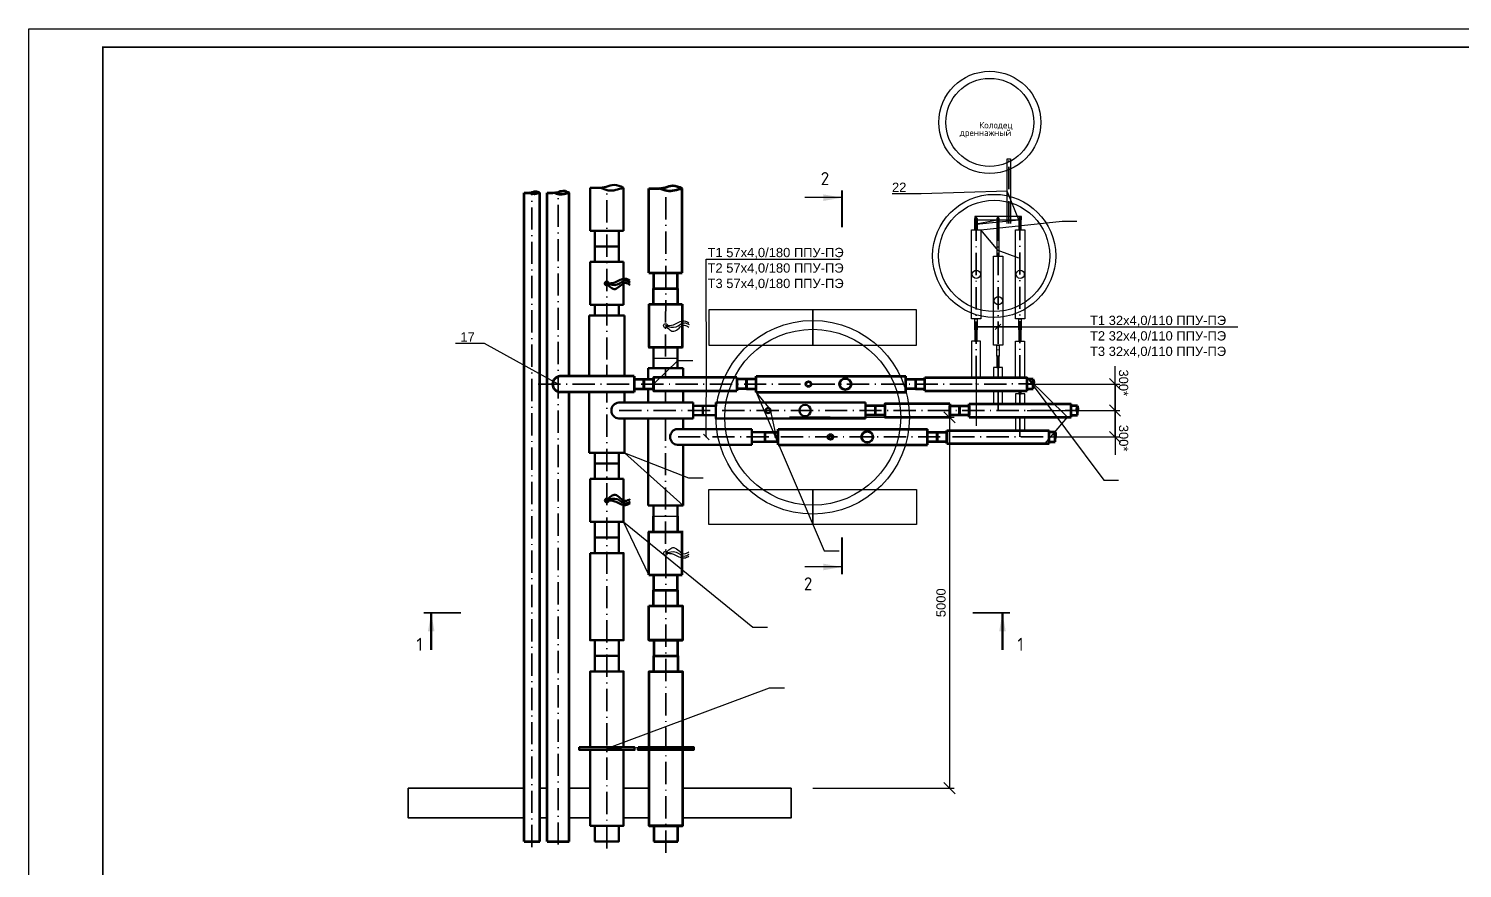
# Model space of a CAD drawing. Header units: millimetres. Extents: x 1990 to 8783, y 397 to 3825.
# Drawn here: x 3508 to 3894.8, y 2533.5 to 2759.8 of the extents above; entities that cross this region are included whole.
import ezdxf
from ezdxf import colors
from ezdxf.entities.mleader import LeaderData, LeaderLine
from ezdxf.enums import TextEntityAlignment as Align
from ezdxf.math import Vec2, Vec3

# ---------------------------------------------------------------- set-up
doc = ezdxf.new("R2010")
doc.units = ezdxf.units.MM
doc.linetypes.add('ACAD_ISO10W100', pattern=[18.5, 12, -3, 0.5, -3])
doc.layers.add('Форматы', color=7, linetype='Continuous')
doc.styles.add('-ISOCPEUR-', font='isocpeur.ttf')
doc.styles.add('GOST', font='gost.shx', dxfattribs={"oblique": 15})
doc.styles.add('GOST-2.304_Type-B', font='GOST_Common.ttf')
doc.styles.get("Standard").update_dxf_attribs({"font": 'arial.ttf'})
doc.dimstyles.new('Копия(2) М 1 к 40', dxfattribs={"dimtxt": 3.5, "dimasz": 3, "dimexe": 1.25, "dimexo": 0, "dimgap": 1, "dimtad": 1, "dimdec": 0, "dimlfac": 40, "dimzin": 0, "dimdsep": 46, "dimtxsty": 'GOST', "dimblk": 'OBLIQUE', "dimcen": 5, "dimclrd": 256, "dimclre": 256, "dimclrt": 256, "dimazin": 2, "dimtfac": 1, "dimtdec": 0, "dimtmove": 0, "dimatfit": 3, "dimldrblk": 'NONE', "dimfxl": 1.25, "dimtolj": 1, "dimtzin": 0, "dimlwd": -1, "dimlwe": -1, "dimarcsym": 2})

# ---------------------------------------------------------------- blocks, each defined once
blk = doc.blocks.new('_Oblique')
at = {"color": 0, "linetype": 'ByBlock', "lineweight": -2}
blk.add_line((-0.5, -0.5), (0.5, 0.5), dxfattribs=at)
blk = doc.blocks.new('_None')
blk = doc.blocks.new('*U369')
blk.add_lwpolyline([(0, 123), (594, 123), (594, -297), (0, -297)], close=True)
at = {"const_width": 0.5}
blk.add_lwpolyline([(20, 118), (589, 118), (589, -292), (20, -292)], close=True, dxfattribs=at)
blk.add_attdef('РАЗРАБОТАЛ', text='', height=2.5).set_placement((424.5, -264.22), align=Align.MIDDLE_LEFT)
at = {"flags": 8}
for tag, height, p in [('ДАТА', 2.5, (464.07, -264.4)), ('ЛИСТ', 3, (560.39, -271.92)), ('ЛИСТОВ', 3, (577.89, -271.92))]:
    blk.add_attdef(tag, text='', height=height, dxfattribs=at).set_placement(p, align=Align.MIDDLE_CENTER)
blk.add_attdef('ПРОВЕРИЛ', (424.75, -270.73), '', height=2.5)
at = {"lineweight": 30, "flags": 104}
for tag, p in [('ТЕПЛОВЫЕ_СЕТИ', (504, -269.5)), ('ИМЯ_ЧЕРТЕЖА', (504, -284.5))]:
    blk.add_attdef(tag, text='', height=3, dxfattribs=at).set_placement(p, align=Align.MIDDLE_CENTER)
at = {"style": '-ISOCPEUR-', "flags": 8}
blk.add_attdef('ФОРМАТ', text='', height=3, dxfattribs=at).set_placement((554.97, -294.75), align=Align.MIDDLE_CENTER)
blk = doc.blocks.new('*D435')
at = {"transparency": 16777216}
for p, q in [((3801.1, 2656.92), (3801.09, 2668.84)), ((3783.27, 2656.92), (3802.35, 2656.92)), ((3801.1, 2649.79), (3801.1, 2656.92)), ((3783.27, 2649.78), (3802.35, 2649.79))]:
    blk.add_line(p, q, dxfattribs=at)
at = {"layer": 'Defpoints', "color": 0, "lineweight": 35, "transparency": 16777216}
for p in [(3783.27, 2656.92), (3801.1, 2656.92), (3783.27, 2649.78)]:
    blk.add_point(p, dxfattribs=at)
at = {"transparency": 16777216, "xscale": 3, "yscale": 3, "zscale": 3}
for p, rotation in [((3801.1, 2656.92), 90.01078674585102), ((3801.1, 2649.79), 270.010786745851)]:
    blk.add_blockref('_Oblique', p, dxfattribs=dict(at, rotation=rotation))
at = {"lineweight": 35, "transparency": 16777216, "insert": (3803.37, 2664.38), "char_height": 2.5, "attachment_point": 5, "rotation": 270.0108}
blk.add_mtext('\\A1;300*', dxfattribs=at)
blk = doc.blocks.new('*D436')
at = {"transparency": 16777216}
for p, q in [((3777.35, 2664.03), (3802.35, 2664.03)), ((3801.1, 2664.03), (3801.1, 2656.92)), ((3777.35, 2656.92), (3802.35, 2656.92)), ((3801.1, 2656.92), (3801.1, 2645))]:
    blk.add_line(p, q, dxfattribs=at)
at = {"layer": 'Defpoints', "color": 0, "lineweight": 35, "transparency": 16777216}
for p in [(3777.35, 2664.03), (3801.1, 2656.92), (3777.35, 2656.92)]:
    blk.add_point(p, dxfattribs=at)
at = {"transparency": 16777216, "xscale": 3, "yscale": 3, "zscale": 3}
for p, rotation in [((3801.1, 2664.03), 90.01078674585568), ((3801.1, 2656.92), 270.0107867458557)]:
    blk.add_blockref('_Oblique', p, dxfattribs=dict(at, rotation=rotation))
at = {"lineweight": 35, "transparency": 16777216, "insert": (3803.38, 2649.46), "char_height": 2.5, "attachment_point": 5, "rotation": 270.0108}
blk.add_mtext('\\A1;300*', dxfattribs=at)
blk = doc.blocks.new('*D501')
at = {"transparency": 16777216}
for p, q in [((3719.53, 2655.08), (3757.67, 2655.08)), ((3756.42, 2655.08), (3756.42, 2555.08)), ((3719.53, 2555.08), (3757.67, 2555.08))]:
    blk.add_line(p, q, dxfattribs=at)
at = {"layer": 'Defpoints', "color": 0, "lineweight": 35, "transparency": 16777216}
for p in [(3719.53, 2655.08), (3719.53, 2555.08), (3756.42, 2555.08)]:
    blk.add_point(p, dxfattribs=at)
at = {"transparency": 16777216, "xscale": 3, "yscale": 3, "zscale": 3}
for p, rotation in [((3756.42, 2655.08), 90), ((3756.42, 2555.08), 270)]:
    blk.add_blockref('_Oblique', p, dxfattribs=dict(at, rotation=rotation))
at = {"lineweight": 35, "transparency": 16777216, "insert": (3754.14, 2605.08), "char_height": 2.5, "attachment_point": 5, "rotation": 90}
blk.add_mtext('\\A1;5000', dxfattribs=at)

msp = doc.modelspace()

# ---------------------------------------------------------------- hatches: boundary and pattern name
for points in [[(3727.436, 2714.284), (3722.436, 2715.166), (3722.436, 2713.403)], [(3727.436, 2614.725), (3722.436, 2615.606), (3722.436, 2613.843)]]:
    msp.add_hatch(color=256).paths.add_polyline_path(points, flags=0)
at = {"lineweight": 50}
for points in [[(3616.619, 2602.382), (3617.501, 2597.382), (3615.737, 2597.382)], [(3770.719, 2602.382), (3771.601, 2597.382), (3769.838, 2597.382)]]:
    msp.add_hatch(color=256, dxfattribs=at).paths.add_polyline_path(points, flags=0)

# ---------------------------------------------------------------- linework, layer by layer
at = {"color": 6, "lineweight": 60}
for p, q in [((3641.65, 2540.763), (3641.65, 2715.609)), ((3645.92, 2540.763), (3645.92, 2715.609)), ((3641.65, 2540.763), (3645.92, 2540.763))]:
    msp.add_line(p, q, dxfattribs=at)
at = {"color": 3, "linetype": 'ACAD_ISO10W100', "lineweight": 35, "ltscale": 0.5}
for p, q in [((3643.785, 2539.168), (3643.785, 2715.723)), ((3650.902, 2539.879), (3650.902, 2715.802)), ((3663.998, 2670.614), (3663.998, 2716.321)), ((3679.843, 2671.421), (3679.918, 2716.139)), ((3663.998, 2666.143), (3663.998, 2669.262)), ((3679.843, 2666.143), (3679.843, 2668.456)), ((3663.998, 2538.846), (3663.998, 2661.873)), ((3679.843, 2659.03), (3679.843, 2661.873)), ((3679.915, 2537.692), (3679.843, 2654.76)), ((3683.204, 2649.782), (3784.372, 2649.782))]:
    msp.add_line(p, q, dxfattribs=at)
at = {"color": 4, "lineweight": 60}
for p, q in [((3647.937, 2679.304), (3647.937, 2715.609)), ((3653.867, 2679.304), (3653.867, 2715.609)), ((3647.937, 2540.763), (3647.937, 2679.304)), ((3653.867, 2666.143), (3653.867, 2679.304)), ((3671.401, 2666.143), (3651.353, 2666.143)), ((3671.401, 2666.143), (3671.401, 2661.873)), ((3671.401, 2665.289), (3671.401, 2662.727)), ((3704.278, 2661.894), (3704.278, 2666.164)), ((3704.278, 2666.164), (3744.607, 2666.164)), ((3744.607, 2661.894), (3744.607, 2666.164)), ((3749.821, 2665.803), (3777.348, 2665.803)), ((3777.348, 2662.254), (3777.348, 2665.803)), ((3779.004, 2665.31), (3777.348, 2665.31)), ((3671.401, 2661.873), (3651.353, 2661.873)), ((3653.867, 2540.763), (3653.867, 2661.873)), ((3704.278, 2661.894), (3744.607, 2661.894)), ((3749.821, 2662.254), (3777.348, 2662.254)), ((3777.348, 2662.747), (3779.004, 2662.747)), ((3647.937, 2540.763), (3653.867, 2540.763))]:
    msp.add_line(p, q, dxfattribs=at)
at = {"color": 5, "lineweight": 50}
for p, q in [((3659.475, 2705.358), (3659.475, 2716.958)), ((3668.475, 2705.358), (3668.475, 2716.958)), ((3659.475, 2705.358), (3668.475, 2705.358)), ((3660.725, 2705.358), (3660.725, 2701.158)), ((3667.225, 2701.158), (3667.225, 2705.358)), ((3660.725, 2696.958), (3660.725, 2701.158)), ((3660.725, 2701.158), (3667.225, 2701.158)), ((3660.725, 2701.158), (3667.225, 2701.158)), ((3660.725, 2701.158), (3667.225, 2701.158)), ((3660.725, 2701.158), (3667.225, 2701.158)), ((3667.225, 2701.158), (3667.225, 2696.958)), ((3659.475, 2696.958), (3668.475, 2696.958)), ((3659.475, 2696.958), (3659.475, 2685.358)), ((3668.475, 2696.958), (3668.475, 2685.358)), ((3659.475, 2685.358), (3668.475, 2685.358)), ((3667.237, 2685.358), (3660.76, 2685.358)), ((3660.76, 2682.511), (3660.76, 2685.358)), ((3667.237, 2685.358), (3660.76, 2685.358)), ((3667.237, 2685.358), (3660.76, 2685.358)), ((3667.237, 2685.358), (3660.76, 2685.358)), ((3667.237, 2682.511), (3667.237, 2685.358)), ((3668.743, 2682.511), (3659.254, 2682.511)), ((3659.254, 2682.511), (3659.254, 2666.143)), ((3668.743, 2682.511), (3668.743, 2666.143)), ((3659.254, 2661.873), (3659.254, 2645.504)), ((3668.743, 2661.873), (3668.743, 2659.03)), ((3687.247, 2659.03), (3667.198, 2659.03)), ((3687.247, 2659.03), (3687.247, 2654.76)), ((3687.247, 2658.176), (3687.247, 2655.614)), ((3687.247, 2658.176), (3693.412, 2658.176)), ((3693.412, 2654.76), (3693.412, 2659.03)), ((3693.412, 2659.03), (3733.741, 2659.03)), ((3733.741, 2654.76), (3733.741, 2659.03)), ((3687.247, 2654.76), (3667.198, 2654.76)), ((3668.743, 2654.76), (3668.743, 2645.504)), ((3693.412, 2655.614), (3687.247, 2655.614)), ((3693.412, 2654.76), (3733.741, 2654.76)), ((3668.743, 2645.504), (3659.254, 2645.504)), ((3660.76, 2645.504), (3660.76, 2642.657)), ((3667.237, 2645.504), (3667.237, 2642.657)), ((3660.747, 2638.457), (3660.747, 2642.657)), ((3660.747, 2642.657), (3667.247, 2642.657)), ((3667.237, 2642.657), (3660.76, 2642.657)), ((3667.237, 2642.657), (3660.76, 2642.657)), ((3667.237, 2642.657), (3660.76, 2642.657)), ((3667.237, 2642.657), (3660.76, 2642.657)), ((3667.237, 2642.657), (3660.76, 2642.657)), ((3667.237, 2642.657), (3660.76, 2642.657)), ((3667.247, 2642.657), (3667.247, 2638.457)), ((3659.497, 2638.457), (3668.497, 2638.457)), ((3659.497, 2626.857), (3659.497, 2638.457)), ((3667.259, 2638.457), (3660.783, 2638.457)), ((3667.259, 2638.457), (3660.783, 2638.457)), ((3667.259, 2638.457), (3660.783, 2638.457)), ((3667.259, 2638.457), (3660.783, 2638.457)), ((3668.497, 2626.857), (3668.497, 2638.457)), ((3659.497, 2626.857), (3668.497, 2626.857)), ((3660.747, 2626.857), (3660.747, 2622.657)), ((3667.247, 2622.657), (3667.247, 2626.857)), ((3660.747, 2622.657), (3667.247, 2622.657)), ((3660.747, 2622.657), (3667.247, 2622.657)), ((3660.747, 2622.657), (3667.247, 2622.657)), ((3660.747, 2618.457), (3660.747, 2622.657)), ((3667.247, 2622.657), (3667.247, 2618.457)), ((3659.497, 2618.457), (3668.497, 2618.457)), ((3659.498, 2594.963), (3668.498, 2594.963)), ((3660.748, 2594.963), (3660.748, 2590.763)), ((3667.248, 2590.763), (3667.248, 2594.963)), ((3660.748, 2590.763), (3667.248, 2590.763)), ((3660.748, 2586.563), (3660.748, 2590.763)), ((3660.748, 2590.763), (3667.248, 2590.763)), ((3660.748, 2590.763), (3667.248, 2590.763)), ((3660.748, 2590.763), (3667.248, 2590.763)), ((3660.748, 2590.763), (3667.248, 2590.763)), ((3660.748, 2590.763), (3667.248, 2590.763)), ((3660.748, 2590.763), (3667.248, 2590.763)), ((3660.748, 2590.763), (3667.248, 2590.763)), ((3667.248, 2590.763), (3667.248, 2586.563)), ((3659.498, 2586.563), (3668.498, 2586.563)), ((3659.498, 2544.963), (3668.498, 2544.963)), ((3660.748, 2544.963), (3660.748, 2540.763)), ((3667.248, 2540.763), (3667.248, 2544.963)), ((3660.748, 2540.763), (3667.248, 2540.763)), ((3660.748, 2540.763), (3667.248, 2540.763))]:
    msp.add_line(p, q, dxfattribs=at)
at = {"lineweight": 60}
for p, q in [((3675.343, 2693.979), (3675.343, 2716.788)), ((3684.343, 2693.979), (3684.343, 2716.788)), ((3675.343, 2693.979), (3684.343, 2693.979)), ((3676.593, 2693.979), (3676.593, 2689.779)), ((3683.093, 2689.779), (3683.093, 2693.979)), ((3676.593, 2685.579), (3676.593, 2689.779)), ((3676.593, 2689.779), (3683.093, 2689.779)), ((3676.593, 2689.779), (3683.093, 2689.779)), ((3683.093, 2689.779), (3683.093, 2685.579)), ((3675.343, 2685.579), (3684.343, 2685.579)), ((3675.343, 2685.579), (3675.343, 2673.979)), ((3684.343, 2685.579), (3684.343, 2673.979)), ((3675.343, 2673.979), (3684.343, 2673.979)), ((3761.751, 2658.669), (3789.278, 2658.669)), ((3789.278, 2655.12), (3789.278, 2658.669)), ((3790.934, 2658.176), (3789.278, 2658.176)), ((3761.751, 2655.12), (3789.278, 2655.12)), ((3789.278, 2655.613), (3790.934, 2655.613)), ((3706.65, 2651.063), (3710.208, 2651.063)), ((3706.65, 2651.063), (3706.65, 2648.501)), ((3706.65, 2651.063), (3706.65, 2648.501)), ((3710.208, 2647.647), (3710.208, 2651.917)), ((3710.208, 2651.917), (3750.537, 2651.917)), ((3750.537, 2647.647), (3750.537, 2651.917)), ((3755.751, 2651.556), (3783.278, 2651.556)), ((3783.278, 2648.007), (3783.278, 2651.556)), ((3784.934, 2651.063), (3783.278, 2651.063)), ((3710.208, 2648.501), (3706.65, 2648.501)), ((3710.208, 2647.647), (3750.537, 2647.647)), ((3755.751, 2648.007), (3783.278, 2648.007)), ((3783.278, 2648.5), (3784.934, 2648.5)), ((3676.593, 2624.232), (3676.593, 2628.432)), ((3683.093, 2628.432), (3683.093, 2624.232)), ((3675.343, 2624.232), (3684.343, 2624.232)), ((3675.343, 2612.632), (3675.343, 2624.232)), ((3684.343, 2612.632), (3684.343, 2624.232)), ((3675.343, 2612.632), (3684.343, 2612.632)), ((3676.593, 2612.632), (3676.593, 2608.432)), ((3683.093, 2608.432), (3683.093, 2612.632)), ((3676.593, 2608.432), (3683.093, 2608.432)), ((3676.593, 2604.232), (3676.593, 2608.432)), ((3676.593, 2608.432), (3683.093, 2608.432)), ((3683.093, 2608.432), (3683.093, 2604.232)), ((3675.343, 2604.232), (3684.343, 2604.232)), ((3675.392, 2594.963), (3684.392, 2594.963)), ((3676.642, 2594.963), (3676.642, 2590.763)), ((3683.142, 2590.763), (3683.142, 2594.963)), ((3676.642, 2590.763), (3683.142, 2590.763)), ((3676.642, 2586.563), (3676.642, 2590.763)), ((3676.642, 2590.763), (3683.142, 2590.763)), ((3676.642, 2590.763), (3683.142, 2590.763)), ((3676.642, 2590.763), (3683.142, 2590.763)), ((3683.142, 2590.763), (3683.142, 2586.563)), ((3675.392, 2586.563), (3684.392, 2586.563)), ((3675.392, 2544.963), (3684.392, 2544.963)), ((3676.642, 2544.963), (3676.642, 2540.763)), ((3683.142, 2540.763), (3683.142, 2544.963)), ((3676.642, 2540.763), (3683.142, 2540.763)), ((3676.642, 2540.763), (3683.142, 2540.763))]:
    msp.add_line(p, q, dxfattribs=at)
for p, q in [((3727.436, 2714.284), (3717.436, 2714.284)), ((3676.605, 2668.286), (3676.605, 2668.456)), ((3683.081, 2668.286), (3683.081, 2668.456)), ((3727.436, 2614.725), (3717.436, 2614.725))]:
    msp.add_line(p, q)
at = {"lineweight": 50}
for p, q in [((3684.588, 2673.979), (3675.099, 2673.979)), ((3684.588, 2668.286), (3675.099, 2668.286)), ((3675.099, 2668.286), (3675.099, 2665.294)), ((3684.588, 2668.286), (3684.588, 2665.782)), ((3675.099, 2662.73), (3675.099, 2659.03)), ((3684.588, 2662.233), (3684.588, 2659.03)), ((3675.099, 2654.76), (3675.099, 2631.279)), ((3684.588, 2654.76), (3684.588, 2651.917)), ((3703.091, 2651.917), (3683.043, 2651.917)), ((3703.091, 2651.917), (3703.091, 2647.647)), ((3706.65, 2651.063), (3703.091, 2651.063)), ((3703.091, 2651.063), (3703.091, 2648.501)), ((3706.65, 2648.501), (3706.65, 2651.063)), ((3703.091, 2647.647), (3683.043, 2647.647)), ((3684.588, 2647.647), (3684.588, 2631.279)), ((3706.65, 2648.501), (3703.091, 2648.501)), ((3684.588, 2631.279), (3675.099, 2631.279)), ((3676.605, 2631.279), (3676.605, 2628.432)), ((3683.081, 2631.279), (3683.081, 2628.432)), ((3684.588, 2624.232), (3675.099, 2624.232)), ((3616.619, 2602.382), (3616.619, 2592.382)), ((3770.719, 2602.382), (3770.719, 2592.382))]:
    msp.add_line(p, q, dxfattribs=at)
at = {"color": 18, "lineweight": 35, "true_color": 0x000000}
for p, q in [((3724.214, 2655.079), (3713.225, 2655.079)), ((3610.426, 2555.079), (3610.426, 2547.079))]:
    msp.add_line(p, q, dxfattribs=at)
for points in [[(3771.992, 2707.303), (3771.992, 2724.777), (3772.892, 2724.777), (3772.892, 2707.312)], [(3772.892, 2709.19), (3771.992, 2709.19), (3771.992, 2712.815)], [(3772.892, 2712.824), (3772.892, 2709.19)], [(3775.863, 2708.29), (3775.863, 2709.19), (3763.263, 2709.19), (3763.263, 2708.29), (3769.195, 2708.29)], [(3769.835, 2708.628), (3769.195, 2708.628), (3769.195, 2698.515), (3769.835, 2698.515), (3769.835, 2708.628)], [(3769.835, 2708.29), (3775.125, 2708.29)], [(3775.765, 2708.628), (3775.125, 2708.628), (3775.125, 2705.628), (3775.765, 2705.628), (3775.765, 2708.628)], [(3775.765, 2708.29), (3775.863, 2708.29)], [(3764.905, 2681.628), (3762.405, 2681.628), (3762.405, 2705.628), (3764.905, 2705.628), (3764.905, 2681.628)], [(3776.765, 2681.628), (3774.265, 2681.628), (3774.265, 2705.628), (3776.765, 2705.628), (3776.765, 2681.628)], [(3770.835, 2674.515), (3768.335, 2674.515), (3768.335, 2698.515), (3770.835, 2698.515), (3770.835, 2674.515)], [(3763.905, 2678.628), (3763.265, 2678.628), (3763.265, 2681.628), (3763.905, 2681.628), (3763.905, 2678.628)], [(3775.765, 2678.628), (3775.125, 2678.628), (3775.125, 2681.628), (3775.765, 2681.628), (3775.765, 2678.628)], [(3763.905, 2678.628), (3763.265, 2678.628), (3763.265, 2675.628), (3763.905, 2675.628), (3763.905, 2678.628)], [(3775.765, 2678.628), (3775.125, 2678.628), (3775.125, 2675.628), (3775.765, 2675.628), (3775.765, 2678.628)], [(3764.835, 2675.628), (3762.335, 2675.628), (3762.335, 2665.803), (3764.835, 2665.803), (3764.835, 2675.628)], [(3769.835, 2671.515), (3769.195, 2671.515), (3769.195, 2674.515), (3769.835, 2674.515), (3769.835, 2671.515)], [(3776.695, 2665.782), (3774.195, 2665.782), (3774.195, 2675.628), (3776.695, 2675.628), (3776.695, 2665.782)], [(3683.081, 2670.951), (3676.605, 2670.951)], [(3769.835, 2671.515), (3769.195, 2671.515), (3769.195, 2668.515), (3769.835, 2668.515), (3769.835, 2671.515)], [(3770.765, 2668.515), (3768.265, 2668.515), (3768.265, 2665.782)], [(3770.765, 2665.782), (3770.765, 2668.515)], [(3768.265, 2662.233), (3768.265, 2658.691), (3770.765, 2658.691), (3770.765, 2662.233)], [(3776.765, 2661.403), (3774.265, 2661.403), (3774.265, 2658.691)], [(3776.765, 2661.403), (3774.265, 2661.403)], [(3775.125, 2662.233), (3775.125, 2661.403), (3775.765, 2661.403), (3775.765, 2662.233)], [(3776.765, 2658.691), (3776.765, 2661.403)], [(3774.265, 2655.141), (3774.265, 2651.578), (3776.765, 2651.578), (3776.765, 2655.141)], [(3676.593, 2628.432), (3683.093, 2628.432)], [(3676.593, 2608.432), (3683.093, 2608.432), (3683.093, 2606.172)], [(3676.642, 2590.763), (3683.142, 2590.763), (3683.142, 2593.022)], [(3676.642, 2590.763), (3683.142, 2590.763), (3683.142, 2588.503)], [(3676.642, 2540.763), (3683.142, 2540.763), (3683.142, 2543.022)]]:
    msp.add_lwpolyline(points)
at = {"color": 3, "linetype": 'ACAD_ISO10W100', "lineweight": 35, "ltscale": 0.5}
for points in [[(3772.442, 2707.313), (3772.442, 2724.777)], [(3772.442, 2709.19), (3772.442, 2712.826)], [(3763.585, 2708.65), (3763.585, 2664.05)], [(3769.515, 2708.628), (3769.515, 2665.782)], [(3775.445, 2665.782), (3775.445, 2708.628)], [(3645.514, 2664.029), (3779.097, 2664.053)], [(3769.515, 2662.233), (3769.515, 2656.915)], [(3775.445, 2658.691), (3775.445, 2662.233)], [(3667.359, 2656.895), (3791.027, 2656.918)], [(3775.445, 2649.782), (3775.445, 2655.141)]]:
    msp.add_lwpolyline(points, dxfattribs=at)
for points in [[(3727.436, 2706.284, 0.5, 0.5, 0), (3727.436, 2716.284, 0.5, 0.5, 0)], [(3727.436, 2622.725, 0.5, 0.5, 0), (3727.436, 2612.725, 0.5, 0.5, 0)]]:
    msp.add_lwpolyline(points, format="xyseb")
at = {"lineweight": 25}
msp.add_lwpolyline([(3763.265, 2708.628), (3763.905, 2708.628), (3763.905, 2705.628), (3763.265, 2705.628)], close=True, dxfattribs=at)
at = {"color": 0, "linetype": 'ByBlock'}
for points in [[(3719.535, 2674.517), (3719.535, 2684.006), (3691.542, 2684.006), (3691.542, 2674.517)], [(3747.528, 2674.517), (3747.528, 2684.006), (3719.535, 2684.006), (3719.535, 2674.517)], [(3719.535, 2635.641), (3719.535, 2626.152), (3691.542, 2626.152), (3691.542, 2635.641)], [(3747.528, 2635.641), (3747.528, 2626.152), (3719.535, 2626.152), (3719.535, 2635.641)]]:
    msp.add_lwpolyline(points, close=True, dxfattribs=at)
at = {"lineweight": 50}
for points in [[(3676.605, 2668.456), (3676.605, 2671.421), (3676.605, 2673.979)], [(3683.081, 2668.456), (3683.081, 2671.421), (3683.081, 2673.979)]]:
    msp.add_lwpolyline(points, dxfattribs=at)
at = {"color": 4, "lineweight": 60}
for points in [[(3674.009, 2665.295), (3671.401, 2665.295), (3671.401, 2662.732), (3674.009, 2662.732)], [(3676.616, 2665.294), (3674.009, 2665.294), (3674.009, 2662.73), (3676.616, 2662.73)], [(3704.278, 2665.31), (3701.671, 2665.31), (3701.671, 2662.747), (3704.278, 2662.747)], [(3744.607, 2665.31), (3747.214, 2665.31), (3747.214, 2662.747), (3744.607, 2662.747)]]:
    msp.add_lwpolyline(points, close=True, dxfattribs=at)
for points in [[(3699.063, 2665.782), (3676.616, 2665.782), (3676.616, 2662.233), (3699.063, 2662.233)], [(3699.063, 2665.803), (3699.063, 2662.254)], [(3701.671, 2665.31), (3699.063, 2665.31)], [(3701.671, 2662.747), (3701.671, 2665.31)], [(3747.214, 2665.31), (3749.821, 2665.31)], [(3749.821, 2662.254), (3749.821, 2665.803)], [(3701.671, 2662.747), (3699.063, 2662.747)], [(3747.214, 2662.747), (3749.821, 2662.747)]]:
    msp.add_lwpolyline(points, dxfattribs=at)
at = {"lineweight": 25}
msp.add_lwpolyline([(3763.585, 2665.803), (3763.585, 2652.804)], dxfattribs=at)
at = {"color": 5, "lineweight": 50}
for points in [[(3689.854, 2655.614), (3689.854, 2658.176)], [(3660.748, 2590.763), (3667.248, 2590.763), (3667.248, 2593.022)], [(3660.748, 2590.763), (3667.248, 2590.763), (3667.248, 2588.503)], [(3659.498, 2566.136), (3659.498, 2586.563), (3668.498, 2586.563), (3668.498, 2566.136)], [(3668.498, 2565.389), (3668.498, 2544.963), (3659.498, 2544.963), (3659.498, 2565.389)], [(3660.748, 2540.763), (3667.248, 2540.763), (3667.248, 2543.022)]]:
    msp.add_lwpolyline(points, dxfattribs=at)
at = {"lineweight": 60}
for points in [[(3738.955, 2658.176), (3733.741, 2658.176)], [(3736.348, 2658.176), (3736.348, 2655.613)], [(3756.537, 2658.669), (3738.955, 2658.669), (3738.955, 2655.12), (3756.537, 2655.12)], [(3756.537, 2658.669), (3756.537, 2655.12)], [(3761.751, 2655.12), (3761.751, 2658.669)], [(3738.955, 2655.613), (3733.741, 2655.613)], [(3755.751, 2648.007), (3755.751, 2651.556)], [(3675.392, 2566.136), (3675.392, 2586.563), (3684.392, 2586.563), (3684.392, 2566.136)], [(3684.392, 2565.389), (3684.392, 2544.963), (3675.392, 2544.963), (3675.392, 2565.389)]]:
    msp.add_lwpolyline(points, dxfattribs=at)
for points in [[(3756.537, 2658.176), (3759.144, 2658.176), (3759.144, 2655.613), (3756.537, 2655.613)], [(3759.144, 2658.194), (3761.751, 2658.194), (3761.751, 2655.631), (3759.144, 2655.631)], [(3750.537, 2651.064), (3753.144, 2651.064), (3753.144, 2648.501), (3750.537, 2648.501)], [(3753.144, 2651.064), (3755.751, 2651.064), (3755.751, 2648.501), (3753.144, 2648.501)], [(3675.343, 2604.232), (3684.392, 2604.232), (3684.392, 2594.963), (3675.343, 2594.963)], [(3672.428, 2566.136), (3687.355, 2566.136), (3687.355, 2565.389), (3672.428, 2565.389)]]:
    msp.add_lwpolyline(points, close=True, dxfattribs=at)
at = {"color": 5, "lineweight": 50}
for points in [[(3659.497, 2618.457), (3668.498, 2618.457), (3668.498, 2594.963), (3659.497, 2594.963)], [(3656.534, 2566.136), (3671.461, 2566.136), (3671.461, 2565.389), (3656.534, 2565.389)]]:
    msp.add_lwpolyline(points, close=True, dxfattribs=at)
at = {"lineweight": 50}
for points in [[(3624.619, 2602.382, 0.5, 0.5, 0), (3614.619, 2602.382, 0.5, 0.5, 0)], [(3762.719, 2602.382, 0.5, 0.5, 0), (3772.719, 2602.382, 0.5, 0.5, 0)]]:
    msp.add_lwpolyline(points, format="xyseb", dxfattribs=at)
at = {"color": 18, "lineweight": 35, "true_color": 0x000000}
for points in [[(3641.65, 2555.079), (3610.426, 2555.079), (3610.426, 2547.079), (3641.65, 2547.079)], [(3647.937, 2555.079), (3645.92, 2555.079)], [(3659.498, 2555.079), (3653.867, 2555.079)], [(3675.392, 2555.079), (3668.498, 2555.079)], [(3684.392, 2547.079), (3713.696, 2547.079), (3713.696, 2555.079), (3684.392, 2555.079)], [(3645.92, 2547.079), (3647.937, 2547.079)], [(3653.867, 2547.079), (3659.498, 2547.079)], [(3668.498, 2547.079), (3675.392, 2547.079)]]:
    msp.add_lwpolyline(points, dxfattribs=at)
at = {"color": 0, "linetype": 'ByBlock'}
for centre, radius in [((3767.296, 2734.589), 13.759), ((3767.296, 2734.589), 11.861), ((3768.474, 2698.58), 16.6), ((3768.474, 2698.58), 15), ((3719.535, 2655.079), 26.095), ((3719.535, 2655.079), 23.723)]:
    msp.add_circle(centre, radius, dxfattribs=at)
for centre in [(3763.655, 2693.628), (3775.515, 2693.628), (3769.585, 2686.515)]:
    msp.add_circle(centre, 1.1)
at = {"color": 5, "lineweight": 50}
for centre, radius in [((3663.975, 2691.158), 0.531), ((3707.5, 2656.895), 0.681), ((3717.463, 2656.895), 1.534), ((3663.997, 2632.657), 0.531)]:
    msp.add_circle(centre, radius, dxfattribs=at)
at = {"lineweight": 30}
for centre in [(3679.843, 2679.779), (3679.843, 2618.432)]:
    msp.add_circle(centre, 0.531, dxfattribs=at)
at = {"color": 4, "lineweight": 60}
for centre, radius in [((3718.365, 2664.029), 0.681), ((3728.329, 2664.029), 1.534)]:
    msp.add_circle(centre, radius, dxfattribs=at)
at = {"lineweight": 60}
for centre, radius in [((3724.295, 2649.782), 0.681), ((3734.259, 2649.782), 1.534)]:
    msp.add_circle(centre, radius, dxfattribs=at)
for centre in [(3763.585, 2708.628), (3769.515, 2708.628), (3775.445, 2708.628)]:
    msp.add_arc(centre, 0.32, 0, 180)
at = {"color": 4, "lineweight": 60}
msp.add_arc((3651.514, 2664.008), 2.141, 94.31559, 265.68441, dxfattribs=at)
at = {"color": 5, "lineweight": 50}
msp.add_arc((3667.359, 2656.895), 2.141, 94.31559, 265.68441, dxfattribs=at)
at = {"lineweight": 50}
msp.add_arc((3683.204, 2649.782), 2.141, 94.31559, 265.68441, dxfattribs=at)
at = {"color": 6, "lineweight": 60}
for points in [[(3641.65, 2715.609), (3643.8, 2715.728), (3644.764, 2715.965), (3645.92, 2715.609)], [(3645.92, 2715.609), (3644.037, 2715.287), (3643.086, 2715.61)]]:
    msp.add_spline(points, degree=3, dxfattribs=at)
at = {"color": 4, "lineweight": 60}
for points in [[(3647.937, 2715.609), (3650.822, 2715.78), (3652.207, 2716.121), (3653.867, 2715.609)], [(3653.867, 2715.609), (3651.161, 2715.146), (3649.796, 2715.61)], [(3779.004, 2665.31), (3778.803, 2664.134), (3779.005, 2663.541)], [(3779.004, 2662.747), (3779.078, 2663.987), (3779.227, 2664.589), (3779.004, 2665.31)]]:
    msp.add_spline(points, degree=3, dxfattribs=at)
at = {"color": 5, "lineweight": 50}
for points in [[(3659.475, 2716.958), (3663.828, 2717.218), (3665.941, 2717.739), (3668.475, 2716.958)], [(3668.475, 2716.958), (3664.345, 2716.252), (3662.262, 2716.96)], [(3663.975, 2691.158), (3666.125, 2691.41), (3669.019, 2692.43), (3670.242, 2691.928)], [(3663.975, 2691.158), (3666.806, 2690.849), (3669.087, 2691.941), (3670.31, 2691.438)], [(3663.975, 2691.158), (3666.222, 2689.64), (3669.036, 2691.283), (3670.259, 2690.78)], [(3663.997, 2632.657), (3666.828, 2632.966), (3669.109, 2631.875), (3670.332, 2632.377)], [(3663.997, 2632.657), (3666.148, 2632.405), (3669.042, 2631.385), (3670.264, 2631.888)]]:
    msp.add_spline(points, degree=3, dxfattribs=at)
at = {"lineweight": 60}
for points in [[(3675.343, 2716.788), (3679.696, 2717.048), (3681.809, 2717.568), (3684.343, 2716.788)], [(3684.343, 2716.788), (3680.214, 2716.081), (3678.13, 2716.79)], [(3790.934, 2658.176), (3790.733, 2657), (3790.935, 2656.407)], [(3790.934, 2655.613), (3791.008, 2656.853), (3791.157, 2657.454), (3790.934, 2658.176)], [(3784.934, 2651.063), (3784.733, 2649.887), (3784.935, 2649.294)], [(3784.934, 2648.5), (3785.008, 2649.74), (3785.157, 2650.342), (3784.934, 2651.063)]]:
    msp.add_spline(points, degree=3, dxfattribs=at)
at = {"lineweight": 30}
for points in [[(3679.843, 2679.779), (3681.994, 2680.032), (3684.887, 2681.052), (3686.11, 2680.549)], [(3679.843, 2679.779), (3682.674, 2679.471), (3684.955, 2680.562), (3686.178, 2680.059)], [(3679.843, 2679.779), (3682.09, 2678.261), (3684.904, 2679.904), (3686.127, 2679.401)], [(3679.843, 2618.432), (3682.09, 2619.95), (3684.904, 2618.307), (3686.127, 2618.81)], [(3679.843, 2618.432), (3682.674, 2618.741), (3684.955, 2617.649), (3686.178, 2618.152)], [(3679.843, 2618.432), (3681.994, 2618.18), (3684.887, 2617.16), (3686.11, 2617.663)]]:
    msp.add_spline(points, degree=3, dxfattribs=at)
at = {"color": 5, "lineweight": 50}
msp.add_open_spline([(3663.997, 2632.657), (3664.743, 2633.477), (3666.386, 2635.281), (3668.445, 2631.918), (3669.87, 2632.785), (3670.281, 2633.036)], degree=3, knots=[0, 0, 0, 0, 2.7118758, 5.9702407, 7.2923562, 7.2923562, 7.2923562, 7.2923562], dxfattribs=at)

# ---------------------------------------------------------------- block references
at = {"layer": 'Форматы'}
msp.add_blockref('*U369', (3508.029, 2636.836), dxfattribs=at)

# ---------------------------------------------------------------- texts
at = {"style": '-ISOCPEUR-'}
for s, p in [('Колодец', (3768.954, 2733.852)), ('дреннажный', (3766.159, 2731.782))]:
    msp.add_text(s, height=1.7792, dxfattribs=at).set_placement(p, align=Align.MIDDLE_CENTER)
at = {"style": 'GOST-2.304_Type-B'}
for p in [(3721.695, 2717.683), (3717.151, 2608.421)]:
    msp.add_text('2', height=3.5, dxfattribs=at).set_placement(p)
at = {"lineweight": 50, "style": 'GOST-2.304_Type-B'}
for p in [(3612.644, 2592.132), (3774.744, 2592.132)]:
    msp.add_text('1', height=3.5, dxfattribs=at).set_placement(p)

# ---------------------------------------------------------------- dimensions: what is measured, and where the dimension line sits
at = {"color": 18, "lineweight": 35, "true_color": 0x000000}
for p1, p2, distance, picture, middle in [((3783.274, 2649.782), (3783.273, 2656.917), -17.823, '*D435', (3803.372, 2664.379)), ((3777.348, 2664.029), (3777.349, 2656.916), 23.747, '*D436', (3803.375, 2649.462))]:
    dim = msp.add_aligned_dim(p1=p1, p2=p2, distance=distance, text='300*', dimstyle='Копия(2) М 1 к 40', override={"dimtxt": 2.5, "dimtxsty": 'Standard'}, dxfattribs=at)
    dim.commit()
    dim.dimension.update_dxf_attribs({"geometry": picture, "text_midpoint": middle})
dim = msp.add_linear_dim(base=(3756.42, 2555.079), p1=(3719.535, 2655.079), p2=(3719.535, 2555.079), angle=90, text='5000', dimstyle='Копия(2) М 1 к 40', override={"dimtxt": 2.5, "dimtxsty": 'Standard'}, dxfattribs=at)
dim.commit()
dim.dimension.update_dxf_attribs({"geometry": '*D501', "text_midpoint": (3754.143, 2605.079)})

# ---------------------------------------------------------------- leaders
at = {"lineweight": 25}
ml = msp.add_multileader_mtext('Standard', dxfattribs=at)
ml.set_content('22', color=256)
ml.set_leader_properties()
ml.set_arrow_properties(name='NONE')
ml.build(insert=Vec2(0, 0))
ml.multileader.update_dxf_attribs({"text_left_attachment_type": 6, "text_right_attachment_type": 6, "dogleg_length": 2, "arrow_head_size": 2.5})
ctx = ml.context
ctx.base_point, ctx.char_height, ctx.arrow_head_size, ctx.plane_origin = Vec3(3739.209, 2715.336), 2.5, 2.5, Vec3(3768.335, 2686.515)
ctx.left_attachment, ctx.right_attachment, ctx.text_align_type = 6, 6, 2
notes = []
notes.append((ctx, [(1, (1, 1, 0), (3748.807, 2715.336), (-1, 0), 2, [(3, [(3769.835, 2708.29), (3763.585, 2707.128), (3775.125, 2708.29), (3771.992, 2716.04)], 0, [])])]))
ctx.mtext.insert, ctx.mtext.alignment, ctx.mtext.flow_direction = Vec3(3744.807, 2718.336), 3, 5
ml = msp.add_multileader_mtext('Standard', dxfattribs=at)
ml.set_content('', color=256)
ml.set_leader_properties()
ml.set_arrow_properties(name='NONE')
ml.build(insert=Vec2(0, 0))
ml.multileader.update_dxf_attribs({"text_left_attachment_type": 6, "text_right_attachment_type": 6, "dogleg_length": 2, "arrow_head_size": 2.5})
ctx = ml.context
ctx.base_point, ctx.char_height, ctx.arrow_head_size, ctx.plane_origin = Vec3(3788.808, 2707.961), 2.5, 2.5, Vec3(3775.125, 2697.959)
ctx.left_attachment, ctx.right_attachment = 6, 6
notes.append((ctx, [(0, (1, 1, 0), (3786.808, 2707.961), (1, 0), 2, [(2, [(3775.125, 2697.959), (3769.515, 2700.015), (3764.905, 2705.628)], 0, [])])]))
ctx.mtext.insert, ctx.mtext.flow_direction = Vec3(3790.808, 2710.961), 5
ml = msp.add_multileader_mtext('Standard')
ml.set_content('Т1 57х4,0/180 ППУ-ПЭ\\PТ2 57х4,0/180 ППУ-ПЭ\\PТ3 57х4,0/180 ППУ-ПЭ', color=256)
ml.set_leader_properties(linetype='ByLayer', lineweight=30)
ml.set_arrow_properties(name='OBLIQUE')
ml.build(insert=Vec2(0, 0))
ml.multileader.update_dxf_attribs({"text_left_attachment_type": 6, "text_right_attachment_type": 6, "dogleg_length": 0.155, "arrow_head_size": 1.483})
ctx = ml.context
ctx.base_point, ctx.char_height, ctx.arrow_head_size, ctx.landing_gap_size, ctx.plane_origin = Vec3(3690.925, 2697.747), 2.5, 1.483, 0.237, Vec3(3690.833, 2649.782)
ctx.left_attachment, ctx.right_attachment = 6, 6
notes.append((ctx, [(0, (1, 1, 0), (3690.833, 2697.747), (1, 0), 0.0922, [(2, [(3690.833, 2649.782), (3690.833, 2656.895), (3690.839, 2664.037)], 0, [])])]))
ctx.mtext.insert, ctx.mtext.flow_direction = Vec3(3691.163, 2700.747), 5
ml = msp.add_multileader_mtext('Standard')
ml.set_content('Т1 32х4,0/110 ППУ-ПЭ\\PТ2 32х4,0/110 ППУ-ПЭ\\PТ3 32х4,0/110 ППУ-ПЭ', color=256)
ml.set_leader_properties(linetype='ByLayer', lineweight=30)
ml.set_arrow_properties(name='OBLIQUE')
ml.build(insert=Vec2(0, 0))
ml.multileader.update_dxf_attribs({"text_left_attachment_type": 6, "text_right_attachment_type": 6, "dogleg_length": 0.155, "arrow_head_size": 1.483})
ctx = ml.context
ctx.base_point, ctx.char_height, ctx.arrow_head_size, ctx.landing_gap_size, ctx.plane_origin = Vec3(3798.22, 2679.446), 2.5, 1.483, 0.237, Vec3(3805.702, 2684.463)
ctx.left_attachment, ctx.right_attachment, ctx.text_align_type = 6, 6, 2
notes.append((ctx, [(0, (1, 1, 0), (3798.128, 2679.446), (1, 0), 0.0922, [(2, [(3769.515, 2679.446), (3775.445, 2679.446), (3763.585, 2679.467)], 0, [])])]))
ctx.mtext.insert, ctx.mtext.alignment, ctx.mtext.flow_direction = Vec3(3831.045, 2682.446), 3, 5
ml = msp.add_multileader_mtext('Standard', dxfattribs=at)
ml.set_content('17', color=256)
ml.set_leader_properties()
ml.set_arrow_properties(name='NONE')
ml.build(insert=Vec2(0, 0))
ml.multileader.update_dxf_attribs({"text_left_attachment_type": 6, "text_right_attachment_type": 6, "dogleg_length": 2, "arrow_head_size": 2.5})
ctx = ml.context
ctx.base_point, ctx.char_height, ctx.arrow_head_size, ctx.plane_origin = Vec3(3621.648, 2674.991), 2.5, 2.5, Vec3(3650.902, 2664.03)
ctx.left_attachment, ctx.right_attachment = 6, 6
notes.append((ctx, [(0, (1, 1, 0), (3630.994, 2674.991), (-1, 0), 2, [(0, [(3650.902, 2664.03)], 0, [])])]))
ctx.mtext.insert, ctx.mtext.flow_direction = Vec3(3624.494, 2677.991), 5
ml = msp.add_multileader_mtext('Standard', dxfattribs=at)
ml.set_content('', color=256)
ml.set_leader_properties()
ml.set_arrow_properties(name='NONE')
ml.build(insert=Vec2(0, 0))
ml.multileader.update_dxf_attribs({"text_left_attachment_type": 6, "text_right_attachment_type": 6, "dogleg_length": 2, "arrow_head_size": 2.5})
ctx = ml.context
ctx.base_point, ctx.char_height, ctx.arrow_head_size, ctx.plane_origin = Vec3(3685.183, 2670.402), 2.5, 2.5, Vec3(3676.616, 2664.007)
ctx.left_attachment, ctx.right_attachment = 6, 6
notes.append((ctx, [(0, (1, 1, 0), (3683.183, 2670.402), (1, 0), 2, [(0, [(3676.616, 2664.007)], 0, [])])]))
ctx.mtext.insert, ctx.mtext.flow_direction = Vec3(3687.183, 2673.402), 5
ml = msp.add_multileader_mtext('Standard', dxfattribs=at)
ml.set_content('', color=256)
ml.set_leader_properties()
ml.set_arrow_properties(name='NONE')
ml.build(insert=Vec2(0, 0))
ml.multileader.update_dxf_attribs({"text_left_attachment_type": 6, "text_right_attachment_type": 6, "dogleg_length": 2, "arrow_head_size": 2.5})
ctx = ml.context
ctx.base_point, ctx.char_height, ctx.arrow_head_size, ctx.plane_origin = Vec3(3800.049, 2638.111), 2.5, 2.5, Vec3(3782.275, 2648.007)
ctx.left_attachment, ctx.right_attachment = 6, 6
notes.append((ctx, [(0, (1, 1, 0), (3798.049, 2638.111), (1, 0), 2, [(2, [(3782.275, 2648.007), (3788.275, 2655.12), (3777.348, 2665.803)], 0, [])])]))
ctx.mtext.insert, ctx.mtext.flow_direction = Vec3(3802.049, 2641.111), 5
ml = msp.add_multileader_mtext('Standard', dxfattribs=at)
ml.set_content('', color=256)
ml.set_leader_properties()
ml.set_arrow_properties(name='NONE')
ml.build(insert=Vec2(0, 0))
ml.multileader.update_dxf_attribs({"text_left_attachment_type": 6, "text_right_attachment_type": 6, "dogleg_length": 2, "arrow_head_size": 2.5})
ctx = ml.context
ctx.base_point, ctx.char_height, ctx.arrow_head_size, ctx.plane_origin = Vec3(3724.633, 2619.075), 2.5, 2.5, Vec3(3710.208, 2647.647)
ctx.left_attachment, ctx.right_attachment = 6, 6
notes.append((ctx, [(0, (1, 1, 0), (3722.633, 2619.075), (1, 0), 2, [(2, [(3710.208, 2647.647), (3708.132, 2657.148), (3704.278, 2661.894)], 0, [])])]))
ctx.mtext.insert, ctx.mtext.flow_direction = Vec3(3726.633, 2622.075), 5
ml = msp.add_multileader_mtext('Standard', dxfattribs=at)
ml.set_content('', color=256)
ml.set_leader_properties()
ml.set_arrow_properties(name='NONE')
ml.build(insert=Vec2(0, 0))
ml.multileader.update_dxf_attribs({"text_left_attachment_type": 6, "text_right_attachment_type": 6, "dogleg_length": 2, "arrow_head_size": 2.5})
ctx = ml.context
ctx.base_point, ctx.char_height, ctx.arrow_head_size, ctx.plane_origin = Vec3(3688.014, 2638.714), 2.5, 2.5, Vec3(3684.588, 2631.279)
ctx.left_attachment, ctx.right_attachment = 6, 6
notes.append((ctx, [(0, (1, 1, 0), (3686.014, 2638.714), (1, 0), 2, [(1, [(3684.588, 2631.279), (3668.743, 2645.504)], 0, [])])]))
ctx.mtext.insert, ctx.mtext.flow_direction = Vec3(3690.014, 2641.714), 5
ml = msp.add_multileader_mtext('Standard', dxfattribs=at)
ml.set_content('', color=256)
ml.set_leader_properties()
ml.set_arrow_properties(name='NONE')
ml.build(insert=Vec2(0, 0))
ml.multileader.update_dxf_attribs({"text_left_attachment_type": 6, "text_right_attachment_type": 6, "dogleg_length": 2, "arrow_head_size": 2.5})
ctx = ml.context
ctx.base_point, ctx.char_height, ctx.arrow_head_size, ctx.plane_origin = Vec3(3705.359, 2598.508), 2.5, 2.5, Vec3(3675.343, 2612.632)
ctx.left_attachment, ctx.right_attachment = 6, 6
notes.append((ctx, [(0, (1, 1, 0), (3703.359, 2598.508), (1, 0), 2, [(1, [(3675.343, 2612.632), (3668.497, 2626.857)], 0, [])])]))
ctx.mtext.insert, ctx.mtext.flow_direction = Vec3(3707.359, 2601.508), 5
ml = msp.add_multileader_mtext('Standard', dxfattribs=at)
ml.set_content('', color=256)
ml.set_leader_properties()
ml.set_arrow_properties(name='NONE')
ml.build(insert=Vec2(0, 0))
ml.multileader.update_dxf_attribs({"text_left_attachment_type": 6, "text_right_attachment_type": 6, "dogleg_length": 2, "arrow_head_size": 2.5})
ctx = ml.context
ctx.base_point, ctx.char_height, ctx.arrow_head_size, ctx.plane_origin = Vec3(3709.913, 2582.186), 2.5, 2.5, Vec3(3679.897, 2566.136)
ctx.left_attachment, ctx.right_attachment = 6, 6
notes.append((ctx, [(0, (1, 1, 0), (3707.913, 2582.186), (1, 0), 2, [(1, [(3679.897, 2566.136), (3663.998, 2565.763)], 0, [])])]))
ctx.mtext.insert, ctx.mtext.flow_direction = Vec3(3711.913, 2585.186), 5
for ctx, leaders in notes:
    for number, flags, end, landing, length, lines in leaders:
        leader = LeaderData()
        leader.index, (leader.has_last_leader_line, leader.has_dogleg_vector, leader.attachment_direction) = number, flags
        leader.last_leader_point, leader.dogleg_vector, leader.dogleg_length = Vec3(end), Vec3(landing), length
        for number, points, colour, breaks in lines:
            line = LeaderLine()
            line.index, line.vertices, line.color, line.breaks = number, Vec3.list(points), colors.encode_raw_color(colour), breaks
            leader.lines.append(line)
        ctx.leaders.append(leader)

doc.saveas('drawing.dxf')
